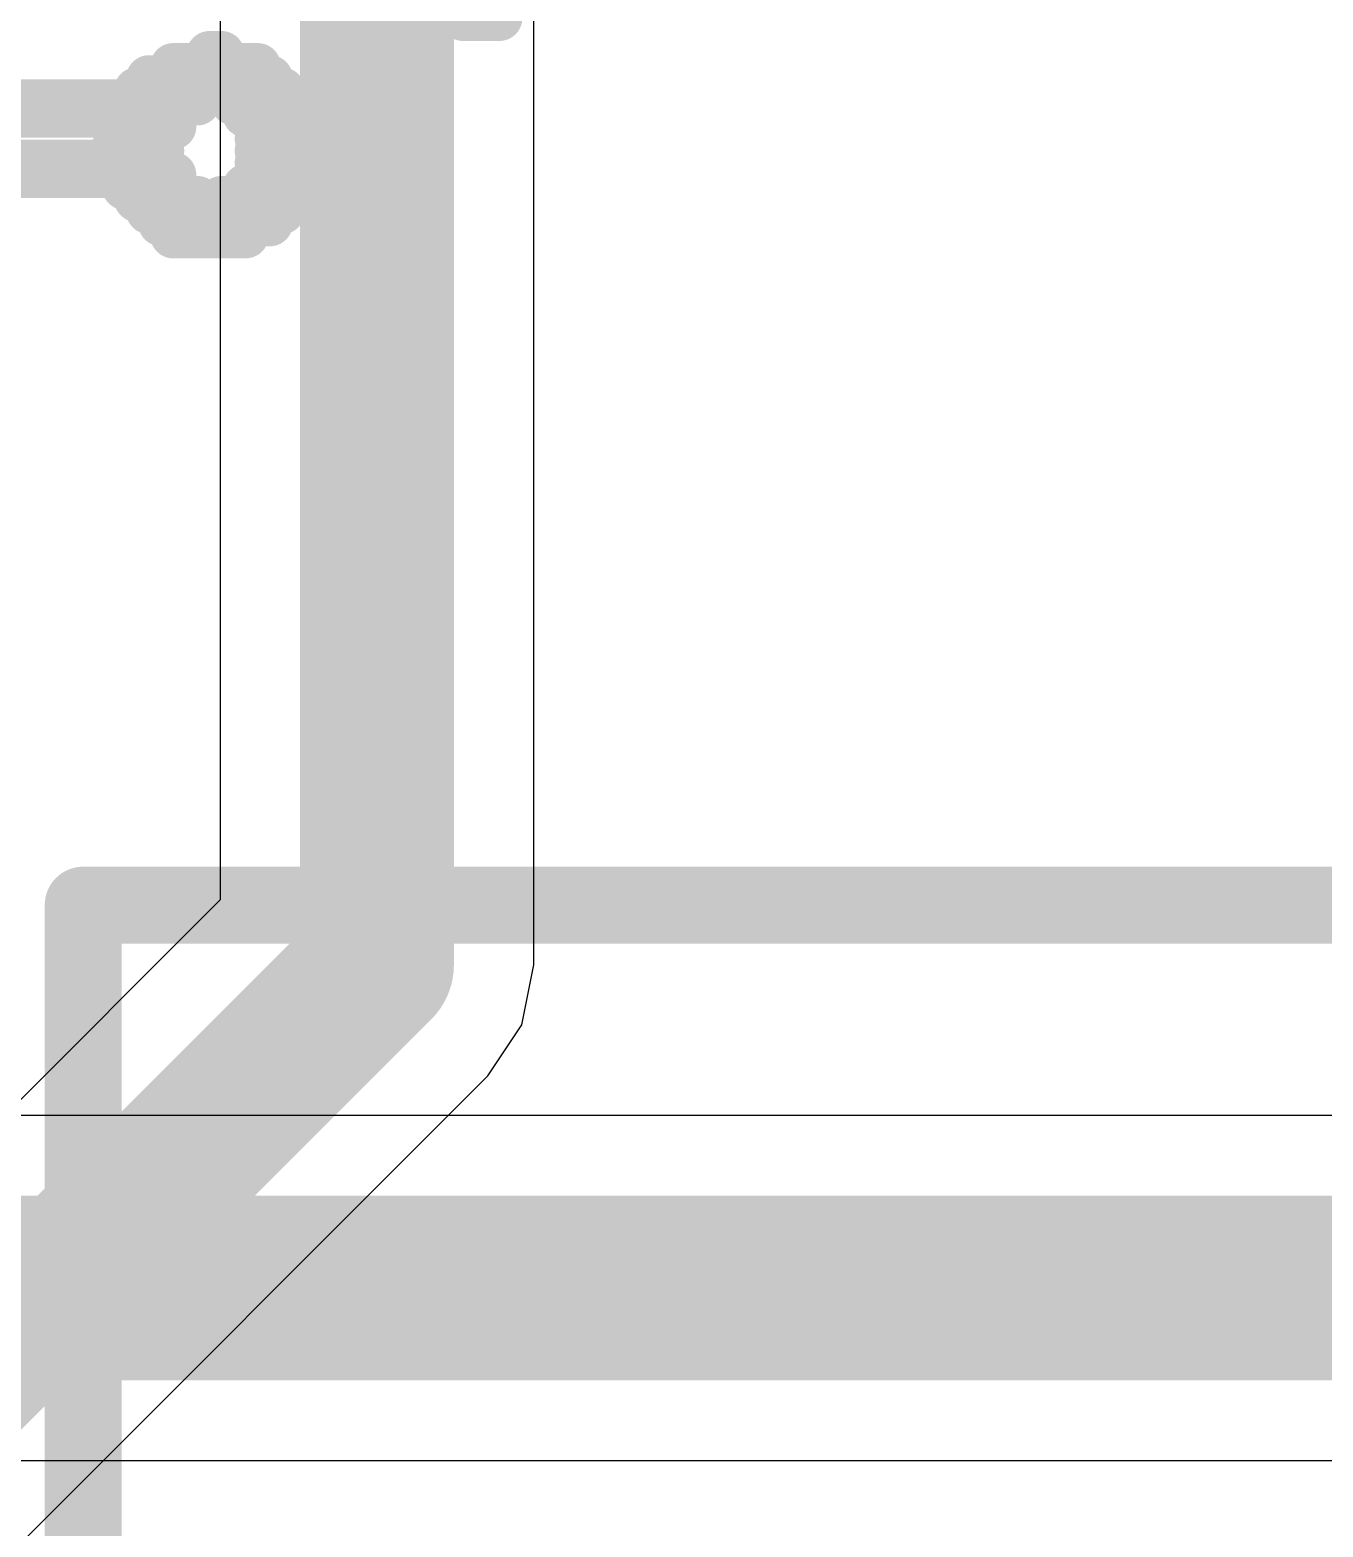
# Model space of a CAD drawing. Header units: inches. Extents: x -0.2 to 15.8, y 0 to 3.5.
# Drawn here: x 0.8854 to 0.9695, y 0.2575 to 0.3548 of the extents above; entities that cross this region are included whole.
import ezdxf

# ---------------------------------------------------------------- set-up
doc = ezdxf.new("R2010")
doc.units = ezdxf.units.IN
doc.header["$MEASUREMENT"] = 0
for name, color, linetype in [('Bottom Overlay', 54, 'Continuous'), ('Signal_2', 76, 'Continuous'), ('Top Layer', 1, 'Continuous'), ('Top Overlay', 2, 'Continuous')]:
    doc.layers.add(name, color=color, linetype=linetype)

msp = doc.modelspace()

# ---------------------------------------------------------------- linework, layer by layer
at = {"layer": 'Bottom Overlay', "const_width": 0.003}
for points in [[(0.913598, 0.355551), (0.915953, 0.355551)], [(0.897112, 0.353196), (0.897898, 0.353196)], [(0.894757, 0.352411), (0.900253, 0.352411)], [(0.892402, 0.350841), (0.901823, 0.350841)], [(0.893187, 0.351626), (0.901038, 0.351626)], [(0.881412, 0.350056), (0.896327, 0.350056)], [(0.898683, 0.350056), (0.902608, 0.350056)], [(0.882197, 0.349271), (0.894757, 0.349271)], [(0.899468, 0.349271), (0.902608, 0.349271)], [(0.891617, 0.348486), (0.894757, 0.348486)], [(0.900253, 0.348486), (0.903393, 0.348486)], [(0.890832, 0.346916), (0.893972, 0.346916)], [(0.891617, 0.347701), (0.893972, 0.347701)], [(0.900253, 0.347701), (0.903393, 0.347701)], [(0.900253, 0.346916), (0.903393, 0.346916)], [(0.880626, 0.346131), (0.893972, 0.346131)], [(0.900253, 0.346131), (0.903393, 0.346131)], [(0.880626, 0.345346), (0.894757, 0.345346)], [(0.900253, 0.345346), (0.902608, 0.345346)], [(0.891617, 0.344561), (0.894757, 0.344561)], [(0.899468, 0.344561), (0.902608, 0.344561)], [(0.892402, 0.343776), (0.896327, 0.343776)], [(0.893187, 0.34299), (0.901823, 0.34299)], [(0.897898, 0.343776), (0.902608, 0.343776)], [(0.893972, 0.342205), (0.901038, 0.342205)], [(0.894757, 0.34142), (0.899468, 0.34142)]]:
    msp.add_lwpolyline(points, dxfattribs=at)
at = {"layer": 'Bottom Overlay', "const_width": 0.0015}
for points in [[(0.912848, 0.355551, 1), (0.914348, 0.355551, 1)], [(0.915203, 0.355551, 1), (0.916704, 0.355551, 1)], [(0.896362, 0.353196, 1), (0.897862, 0.353196, 1)], [(0.897147, 0.353196, 1), (0.898648, 0.353196, 1)], [(0.894007, 0.352411, 1), (0.895507, 0.352411, 1)], [(0.899503, 0.352411, 1), (0.901003, 0.352411, 1)], [(0.891652, 0.350841, 1), (0.893152, 0.350841, 1)], [(0.892437, 0.351626, 1), (0.893937, 0.351626, 1)], [(0.900288, 0.351626, 1), (0.901788, 0.351626, 1)], [(0.901073, 0.350841, 1), (0.902573, 0.350841, 1)], [(0.895577, 0.350056, 1), (0.897077, 0.350056, 1)], [(0.897933, 0.350056, 1), (0.899432, 0.350056, 1)], [(0.901858, 0.350056, 1), (0.903358, 0.350056, 1)], [(0.894007, 0.349271, 1), (0.895507, 0.349271, 1)], [(0.898718, 0.349271, 1), (0.900218, 0.349271, 1)], [(0.901858, 0.349271, 1), (0.903358, 0.349271, 1)], [(0.890867, 0.348486, 1), (0.892367, 0.348486, 1)], [(0.894007, 0.348486, 1), (0.895507, 0.348486, 1)], [(0.899503, 0.348486, 1), (0.901003, 0.348486, 1)], [(0.902643, 0.348486, 1), (0.904143, 0.348486, 1)], [(0.890082, 0.346916, 1), (0.891582, 0.346916, 1)], [(0.890867, 0.347701, 1), (0.892367, 0.347701, 1)], [(0.893222, 0.347701, 1), (0.894722, 0.347701, 1)], [(0.893222, 0.346916, 1), (0.894722, 0.346916, 1)], [(0.899503, 0.347701, 1), (0.901003, 0.347701, 1)], [(0.899503, 0.346916, 1), (0.901003, 0.346916, 1)], [(0.902643, 0.347701, 1), (0.904143, 0.347701, 1)], [(0.902643, 0.346916, 1), (0.904143, 0.346916, 1)], [(0.893222, 0.346131, 1), (0.894722, 0.346131, 1)], [(0.899503, 0.346131, 1), (0.901003, 0.346131, 1)], [(0.902643, 0.346131, 1), (0.904143, 0.346131, 1)], [(0.894007, 0.345346, 1), (0.895507, 0.345346, 1)], [(0.899503, 0.345346, 1), (0.901003, 0.345346, 1)], [(0.901858, 0.345346, 1), (0.903358, 0.345346, 1)], [(0.890867, 0.344561, 1), (0.892367, 0.344561, 1)], [(0.894007, 0.344561, 1), (0.895507, 0.344561, 1)], [(0.898718, 0.344561, 1), (0.900218, 0.344561, 1)], [(0.901858, 0.344561, 1), (0.903358, 0.344561, 1)], [(0.891652, 0.343776, 1), (0.893152, 0.343776, 1)], [(0.892437, 0.34299, 1), (0.893937, 0.34299, 1)], [(0.895577, 0.343776, 1), (0.897077, 0.343776, 1)], [(0.897147, 0.343776, 1), (0.898648, 0.343776, 1)], [(0.901073, 0.34299, 1), (0.902573, 0.34299, 1)], [(0.901858, 0.343776, 1), (0.903358, 0.343776, 1)], [(0.893222, 0.342205, 1), (0.894722, 0.342205, 1)], [(0.900288, 0.342205, 1), (0.901788, 0.342205, 1)], [(0.894007, 0.34142, 1), (0.895507, 0.34142, 1)], [(0.898718, 0.34142, 1), (0.900218, 0.34142, 1)]]:
    msp.add_lwpolyline(points, format="xyb", close=True, dxfattribs=at)
at = {"layer": 'Signal_2'}
for p, q in [((0.918196, 0.294001), (0.918196, 0.828422)), ((0.897805, 0.55377), (0.897805, 0.298224)), ((0.897805, 0.298224), (0.841777, 0.242196)), ((0.91742, 0.290099), (0.918196, 0.294001)), ((0.91521, 0.286791), (0.91742, 0.290099)), ((0.85321, 0.22479), (0.91521, 0.286791))]:
    msp.add_line(p, q, dxfattribs=at)
at = {"layer": 'Signal_2', "const_width": 0.01}
for points in [[(0.908001, 0.294001), (0.908001, 0.842)], [(0.846, 0.232), (0.908001, 0.294001)]]:
    msp.add_lwpolyline(points, dxfattribs=at)
at = {"layer": 'Signal_2', "const_width": 0.005}
msp.add_lwpolyline([(0.905501, 0.294001, 1), (0.910501, 0.294001, 1)], format="xyb", close=True, dxfattribs=at)
msp.add_lwpolyline([(0.905501, 0.294001, 1), (0.910501, 0.294001, 1)], format="xyb", close=True, dxfattribs=at)
at = {"layer": 'Top Layer'}
for p, q in [((1.216184, 0.284216), (0.269, 0.284216)), ((0.273646, 0.261784), (1.734182, 0.261784))]:
    msp.add_line(p, q, dxfattribs=at)
at = {"layer": 'Top Layer', "const_width": 0.012}
msp.add_lwpolyline([(0.269, 0.273), (1.746741, 0.273)], dxfattribs=at)
at = {"layer": 'Top Overlay', "const_width": 0.005}
for points in [[(0.888902, 0.297882), (1.314099, 0.297882)], [(0.888902, 0.250638), (0.888902, 0.297882)]]:
    msp.add_lwpolyline(points, dxfattribs=at)
at = {"layer": 'Top Overlay', "const_width": 0.0025}
msp.add_lwpolyline([(0.887652, 0.297882, 1), (0.890152, 0.297882, 1)], format="xyb", close=True, dxfattribs=at)
msp.add_lwpolyline([(0.887652, 0.297882, 1), (0.890152, 0.297882, 1)], format="xyb", close=True, dxfattribs=at)

doc.saveas('drawing.dxf')
